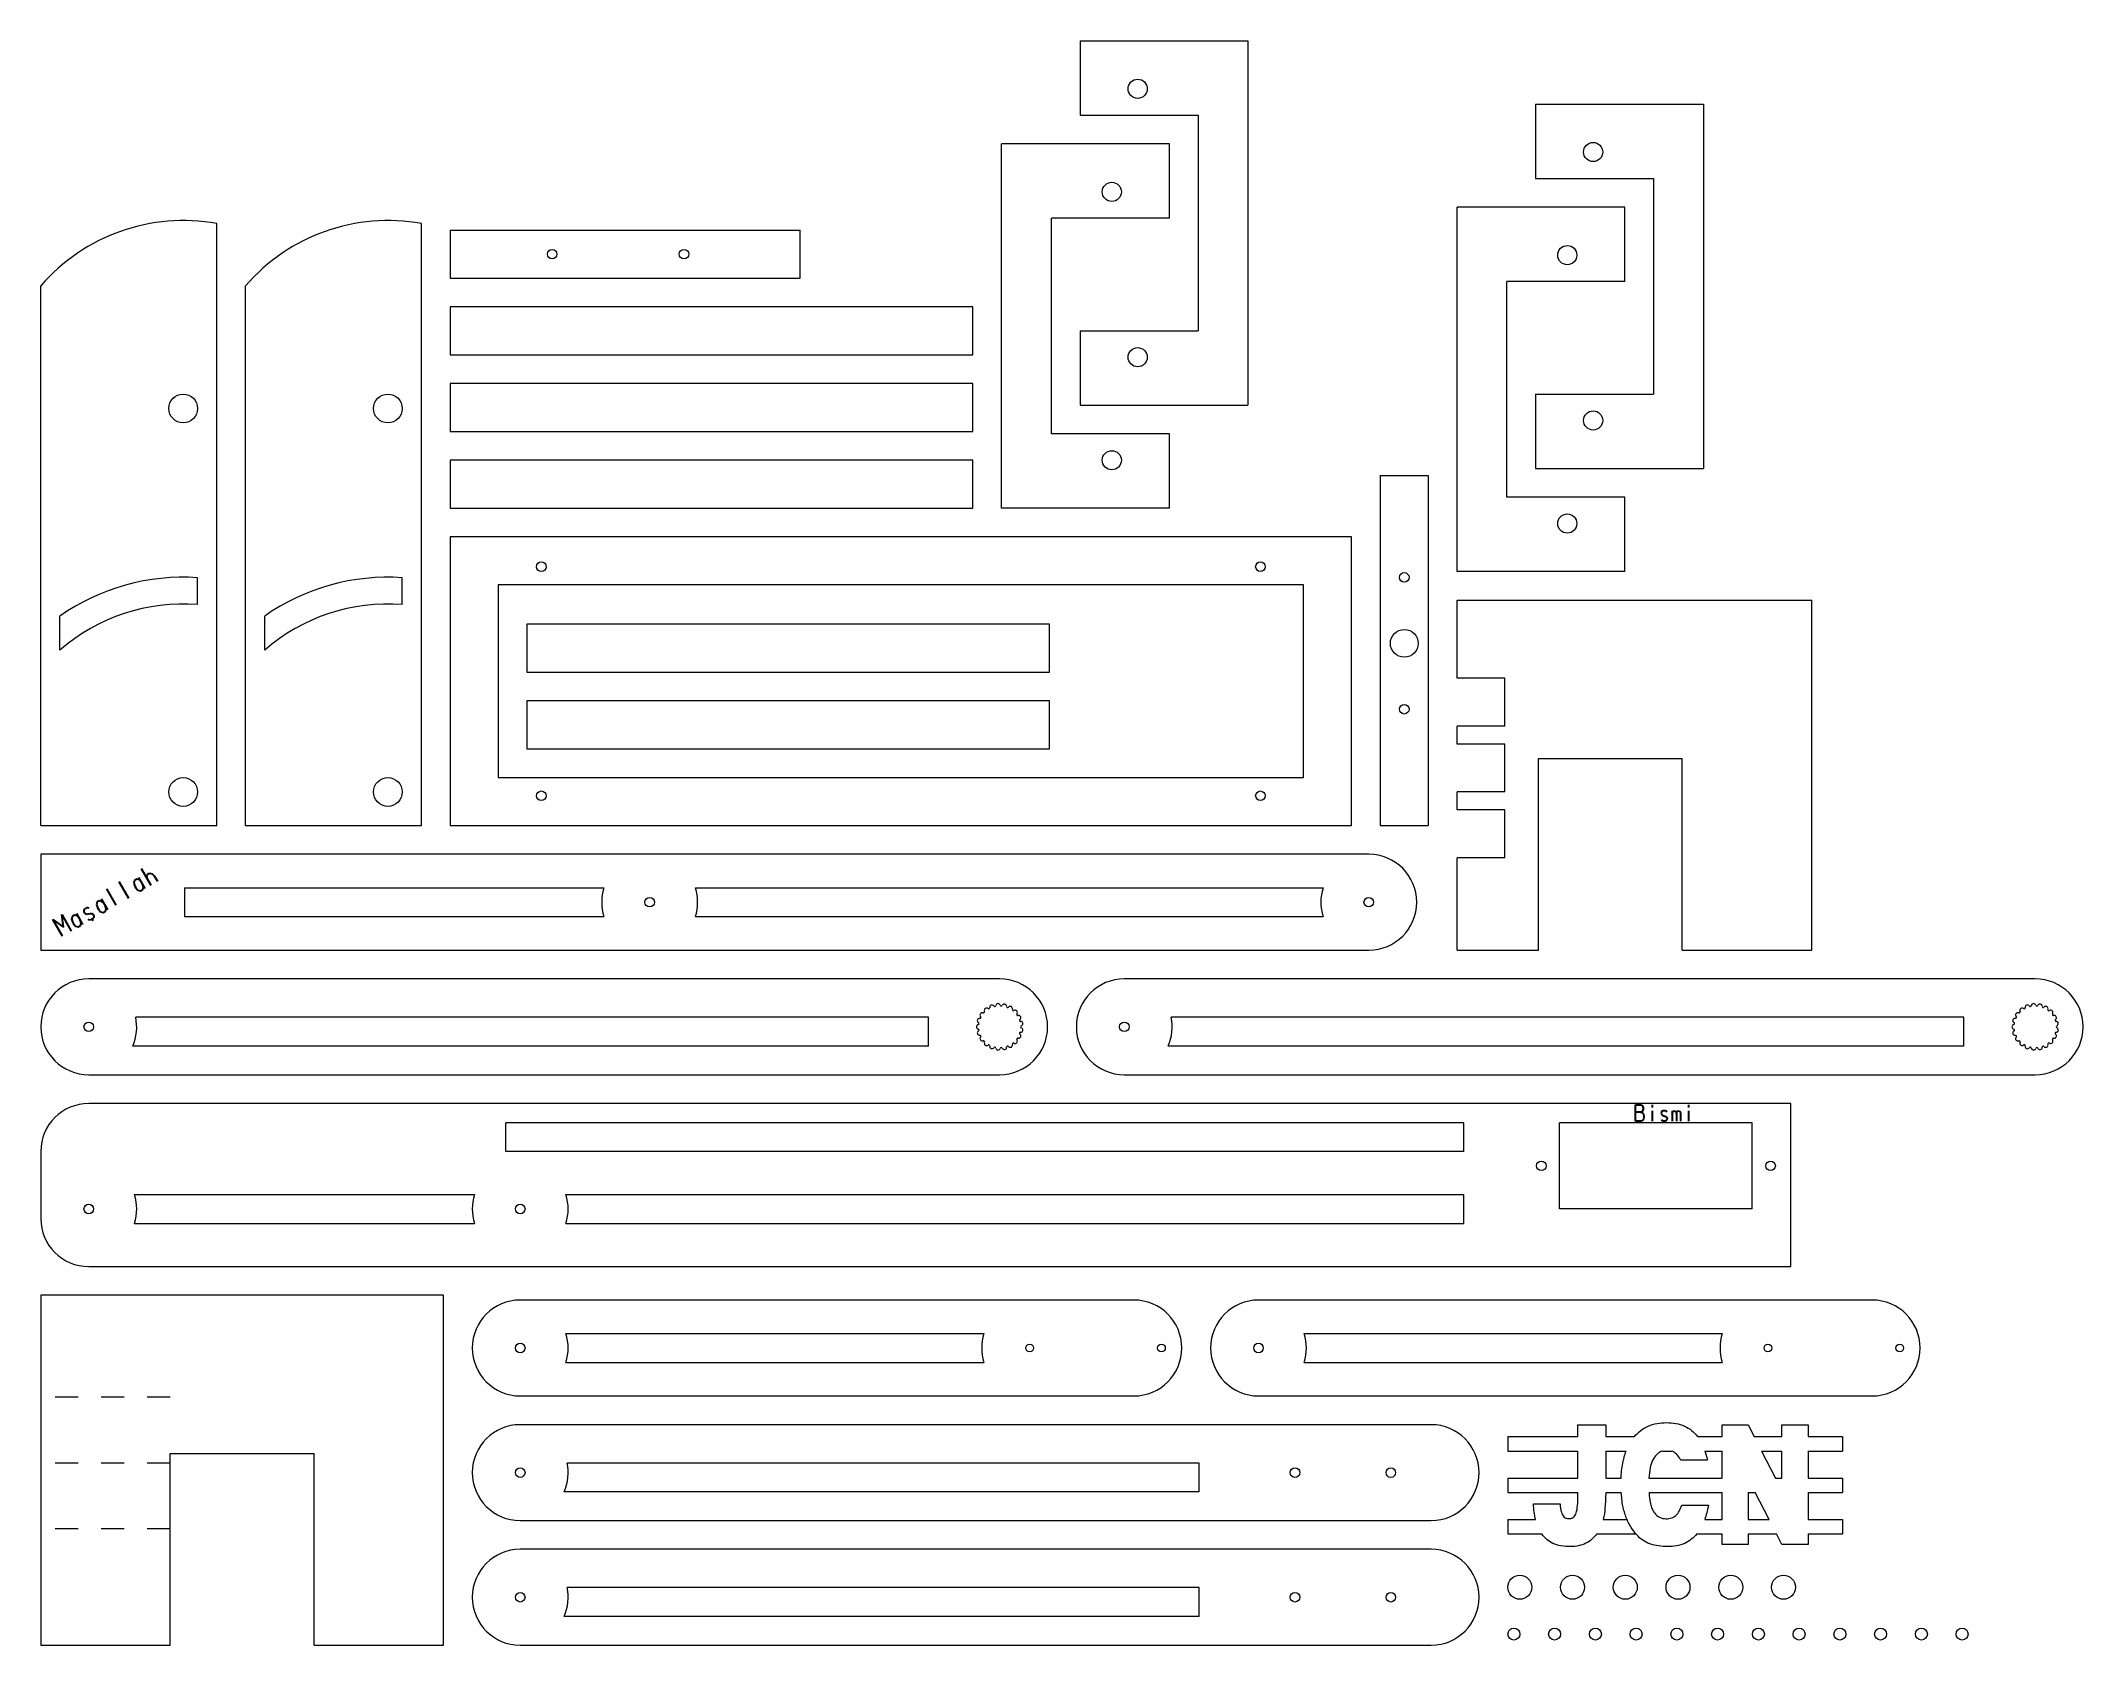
# Model space of a CAD drawing. Header units: inches. Extents: x 107 to 320, y 52 to 219.
import ezdxf

# ---------------------------------------------------------------- set-up
doc = ezdxf.new("R2010")
doc.units = ezdxf.units.IN
doc.linetypes.add('DASHED', pattern=[4.8, 2.4, -2.4])
doc.layers.add('Unnamed [1]', color=5, linetype='Continuous', lineweight=0)

msp = doc.modelspace()

# ---------------------------------------------------------------- linework, layer by layer
at = {"layer": 'Unnamed [1]', "color": 1, "linetype": 'Continuous', "lineweight": 0}
for p, q in [((215.29, 218.91), (232.79, 218.91)), ((215.29, 218.91), (215.29, 211.16)), ((232.79, 218.91), (232.79, 180.91)), ((215.29, 211.16), (227.59, 211.16)), ((227.59, 211.16), (227.59, 188.66)), ((262.79, 212.31), (280.29, 212.31)), ((262.79, 212.31), (262.79, 204.56)), ((280.29, 212.31), (280.29, 174.31)), ((207.09, 170.16), (207.09, 208.16)), ((224.59, 208.16), (207.09, 208.16)), ((224.59, 200.41), (224.59, 208.16)), ((262.79, 204.56), (275.09, 204.56)), ((275.09, 204.56), (275.09, 182.06)), ((224.59, 200.41), (212.29, 200.41)), ((212.29, 177.91), (212.29, 200.41)), ((254.59, 163.56), (254.59, 201.56)), ((272.09, 201.56), (254.59, 201.56)), ((272.09, 193.81), (272.09, 201.56)), ((125.24, 137.06), (125.24, 199.85)), ((146.59, 137.06), (146.59, 199.85)), ((149.59, 199.16), (186.09, 199.16)), ((149.59, 199.16), (149.59, 194.16)), ((186.09, 194.16), (186.09, 199.16)), ((149.59, 194.16), (186.09, 194.16)), ((106.89, 137.06), (106.89, 193.35)), ((128.24, 137.06), (128.24, 193.35)), ((272.09, 193.81), (259.79, 193.81)), ((259.79, 171.31), (259.79, 193.81)), ((204.09, 191.16), (149.59, 191.16)), ((149.59, 191.16), (149.59, 186.16)), ((204.09, 186.16), (204.09, 191.16)), ((215.29, 188.66), (227.59, 188.66)), ((215.29, 188.66), (215.29, 180.91)), ((149.59, 186.16), (204.09, 186.16)), ((149.59, 183.16), (149.59, 178.16)), ((204.09, 183.16), (149.59, 183.16)), ((204.09, 178.16), (204.09, 183.16)), ((262.79, 182.06), (262.79, 174.31)), ((262.79, 182.06), (275.09, 182.06)), ((215.29, 180.91), (232.79, 180.91)), ((149.59, 178.16), (204.09, 178.16)), ((224.59, 177.91), (212.29, 177.91)), ((224.59, 170.16), (224.59, 177.91)), ((149.59, 175.16), (149.59, 170.16)), ((204.09, 175.16), (149.59, 175.16)), ((204.09, 170.16), (204.09, 175.16)), ((246.59, 173.56), (246.59, 137.06)), ((246.59, 173.56), (251.59, 173.56)), ((251.59, 173.56), (251.59, 137.06)), ((262.79, 174.31), (280.29, 174.31)), ((272.09, 171.31), (259.79, 171.31)), ((272.09, 163.56), (272.09, 171.31)), ((149.59, 170.16), (204.09, 170.16)), ((224.59, 170.16), (207.09, 170.16)), ((149.59, 167.16), (149.59, 137.06)), ((243.59, 167.16), (149.59, 167.16)), ((243.59, 137.06), (243.59, 167.16)), ((123.24, 160.1), (123.24, 162.91)), ((144.59, 160.1), (144.59, 162.91)), ((238.59, 162.16), (154.59, 162.16)), ((154.59, 162.16), (154.59, 142.06)), ((238.59, 142.06), (238.59, 162.16)), ((272.09, 163.56), (254.59, 163.56)), ((254.59, 160.56), (291.59, 160.56)), ((254.59, 152.44), (254.59, 160.56)), ((291.59, 124.06), (291.59, 160.56)), ((108.89, 155.36), (108.89, 158.91)), ((130.24, 155.36), (130.24, 158.91)), ((212.09, 158.06), (157.59, 158.06)), ((157.59, 158.06), (157.59, 153.06)), ((212.09, 153.06), (212.09, 158.06)), ((157.59, 153.06), (212.09, 153.06)), ((259.59, 152.44), (254.59, 152.44)), ((259.59, 147.44), (259.59, 152.44)), ((212.09, 150.06), (157.59, 150.06)), ((157.59, 150.06), (157.59, 145.06)), ((212.09, 145.06), (212.09, 150.06)), ((259.59, 147.44), (254.59, 147.44)), ((254.59, 145.56), (254.59, 147.44)), ((157.59, 145.06), (212.09, 145.06)), ((259.59, 145.56), (254.59, 145.56)), ((259.59, 140.56), (259.59, 145.56)), ((263.09, 124.06), (263.09, 144.06)), ((263.09, 144.06), (278.09, 144.06)), ((278.09, 124.06), (278.09, 144.06)), ((154.59, 142.06), (238.59, 142.06)), ((259.59, 140.56), (254.59, 140.56)), ((254.59, 138.69), (254.59, 140.56)), ((259.59, 138.69), (254.59, 138.69)), ((259.59, 133.69), (259.59, 138.69)), ((106.89, 137.06), (125.24, 137.06)), ((128.24, 137.06), (146.59, 137.06)), ((149.59, 137.06), (243.59, 137.06)), ((246.59, 137.06), (251.59, 137.06)), ((245.39, 134.06), (106.89, 134.06)), ((106.89, 134.06), (106.89, 124.06)), ((259.59, 133.69), (254.59, 133.69)), ((254.59, 124.06), (254.59, 133.69)), ((121.89, 130.56), (165.62, 130.56)), ((121.89, 130.56), (121.89, 127.56)), ((175.16, 130.56), (240.62, 130.56)), ((121.89, 127.56), (165.62, 127.56)), ((175.16, 127.56), (240.62, 127.56)), ((106.89, 124.06), (245.39, 124.06)), ((254.59, 124.06), (263.09, 124.06)), ((278.09, 124.06), (291.59, 124.06)), ((206.89, 121.06), (111.89, 121.06)), ((314.89, 121.06), (219.89, 121.06)), ((199.46, 117.06), (116.79, 117.06)), ((199.46, 114.06), (199.46, 117.06)), ((307.46, 117.06), (224.79, 117.06)), ((307.46, 114.06), (307.46, 117.06)), ((199.46, 114.06), (116.48, 114.06)), ((307.46, 114.06), (224.48, 114.06)), ((111.89, 111.06), (206.89, 111.06)), ((219.89, 111.06), (314.89, 111.06)), ((289.39, 108.06), (111.89, 108.06)), ((289.39, 91.06), (289.39, 108.06)), ((255.29, 106.06), (155.39, 106.06)), ((155.39, 103.06), (155.39, 106.06)), ((255.29, 103.06), (255.29, 106.06)), ((285.39, 106.06), (265.29, 106.06)), ((265.29, 97.06), (265.29, 106.06)), ((285.39, 97.06), (285.39, 106.06)), ((106.89, 103.06), (106.89, 96.06)), ((255.29, 103.06), (155.39, 103.06)), ((116.66, 98.56), (152.12, 98.56)), ((161.66, 98.56), (255.29, 98.56)), ((255.29, 95.56), (255.29, 98.56)), ((285.39, 97.06), (265.29, 97.06)), ((116.66, 95.56), (152.12, 95.56)), ((161.66, 95.56), (255.29, 95.56)), ((111.89, 91.06), (289.39, 91.06)), ((106.89, 88.06), (106.89, 51.56)), ((148.89, 88.06), (106.89, 88.06)), ((148.89, 51.56), (148.89, 88.06)), ((220.89, 87.56), (156.89, 87.56)), ((297.89, 87.56), (233.89, 87.56)), ((161.66, 84.06), (205.25, 84.06)), ((238.66, 84.06), (282.25, 84.06)), ((161.66, 81.06), (205.25, 81.06)), ((238.66, 81.06), (282.25, 81.06)), ((156.89, 77.56), (220.89, 77.56)), ((233.89, 77.56), (297.89, 77.56)), ((251.89, 74.56), (156.89, 74.56)), ((267.19, 73.31), (267.19, 74.56)), ((282.24, 74.56), (284.94, 74.56)), ((282.24, 73.31), (282.24, 74.56)), ((284.94, 74.56), (285.58, 73.31)), ((288.47, 74.56), (291.2, 74.56)), ((288.47, 73.31), (288.47, 74.56)), ((291.2, 74.56), (291.2, 73.31)), ((259.89, 73.31), (259.89, 71.81)), ((259.89, 73.31), (267.19, 73.31)), ((270.1, 73.31), (273.09, 73.31)), ((279.67, 73.31), (282.24, 73.31)), ((285.58, 73.31), (288.47, 73.31)), ((291.2, 73.31), (294.78, 73.31)), ((294.78, 73.31), (294.78, 71.81)), ((120.39, 51.56), (120.39, 71.56)), ((120.39, 71.56), (135.39, 71.56)), ((135.39, 51.56), (135.39, 71.56)), ((227.69, 70.56), (161.79, 70.56)), ((227.69, 67.56), (227.69, 70.56)), ((259.89, 71.81), (267.19, 71.81)), ((267.19, 68.99), (267.19, 71.81)), ((270.1, 71.81), (272.23, 71.81)), ((270.1, 71.81), (270.1, 68.99)), ((276.01, 71.81), (276.96, 71.81)), ((277.92, 70.89), (280.72, 70.89)), ((280.44, 71.81), (282.24, 71.81)), ((282.24, 68.99), (282.24, 71.81)), ((286.35, 71.81), (287.79, 68.99)), ((286.35, 71.81), (288.47, 71.81)), ((288.47, 68.99), (288.47, 71.81)), ((291.2, 71.81), (294.78, 71.81)), ((291.2, 71.81), (291.2, 68.99)), ((259.89, 68.99), (259.89, 67.49)), ((259.89, 68.99), (267.19, 68.99)), ((270.1, 68.99), (271.7, 68.99)), ((274.61, 68.99), (282.24, 68.99)), ((287.79, 68.99), (288.47, 68.99)), ((291.2, 68.99), (294.78, 68.99)), ((294.78, 68.99), (294.78, 67.49)), ((227.69, 67.56), (161.48, 67.56)), ((259.89, 67.49), (267.19, 67.49)), ((262.56, 66.29), (265.34, 66.29)), ((267.19, 66.86), (267.19, 67.49)), ((270.1, 67.49), (271.72, 67.49)), ((274.62, 67.49), (282.24, 67.49)), ((278.03, 66.15), (280.81, 66.15)), ((282.24, 64.67), (282.24, 67.49)), ((284.96, 67.49), (285.69, 67.49)), ((284.96, 67.49), (284.96, 64.67)), ((287.14, 64.67), (285.69, 67.49)), ((291.2, 67.49), (294.78, 67.49)), ((291.2, 67.49), (291.2, 64.67)), ((156.89, 64.56), (251.89, 64.56)), ((259.89, 64.67), (259.89, 63.17)), ((259.89, 64.67), (262.79, 64.67)), ((269.85, 64.67), (272.33, 64.67)), ((280.42, 64.67), (282.24, 64.67)), ((284.96, 64.67), (287.14, 64.67)), ((291.2, 64.67), (294.78, 64.67)), ((294.78, 64.67), (294.78, 63.17)), ((259.89, 63.17), (263.44, 63.17)), ((269.17, 63.17), (273.24, 63.17)), ((279.59, 63.17), (282.24, 63.17)), ((282.24, 62.06), (282.24, 63.17)), ((284.96, 62.06), (282.24, 62.06)), ((284.96, 63.17), (284.96, 62.06)), ((284.96, 63.17), (287.9, 63.17)), ((288.47, 62.06), (287.9, 63.17)), ((291.2, 62.06), (288.47, 62.06)), ((291.2, 63.17), (294.78, 63.17)), ((291.2, 63.17), (291.2, 62.06)), ((251.89, 61.56), (156.89, 61.56)), ((227.69, 57.56), (161.79, 57.56)), ((227.69, 54.56), (227.69, 57.56)), ((227.69, 54.56), (161.48, 54.56)), ((106.89, 51.56), (120.39, 51.56)), ((135.39, 51.56), (148.89, 51.56)), ((156.89, 51.56), (251.89, 51.56))]:
    msp.add_line(p, q, dxfattribs=at)
at = {"layer": 'Unnamed [1]', "color": 5, "linetype": 'Continuous', "lineweight": 30}
for p, q in [((117.37, 132.57), (118.37, 130.84)), ((118.03, 131.97), (118.24, 132.1)), ((118.24, 132.1), (118.5, 132.03)), ((113.73, 130.47), (114.73, 128.74)), ((115.03, 131.22), (116.03, 129.49)), ((116.67, 131.34), (116.59, 131.06)), ((116.59, 131.06), (116.69, 130.75)), ((116.89, 131.46), (116.67, 131.34)), ((116.69, 130.75), (116.79, 130.57)), ((116.79, 130.57), (117.02, 130.32)), ((117.17, 131.39), (116.89, 131.46)), ((117.02, 130.32), (117.3, 130.25)), ((117.77, 130.5), (117.12, 131.62)), ((117.39, 131.16), (117.17, 131.39)), ((117.3, 130.25), (117.52, 130.38)), ((117.6, 130.66), (117.5, 130.98)), ((117.52, 130.38), (117.6, 130.66)), ((117.95, 131.71), (118.03, 131.97)), ((118.04, 131.4), (117.95, 131.71)), ((118.5, 132.03), (118.72, 131.8)), ((118.72, 131.8), (119.05, 131.24)), ((111.28, 126.75), (110.63, 127.87)), ((111.37, 128.24), (111.36, 128.09)), ((111.36, 128.09), (111.43, 127.93)), ((111.45, 128.35), (111.37, 128.24)), ((111.43, 127.93), (111.56, 127.84)), ((111.67, 128.47), (111.45, 128.35)), ((111.56, 127.84), (111.69, 127.81)), ((111.8, 128.49), (111.67, 128.47)), ((111.69, 127.81), (112.08, 127.89)), ((111.93, 128.43), (111.8, 128.49)), ((112.08, 127.89), (112.21, 127.87)), ((112.21, 127.87), (112.35, 127.77)), ((112.78, 129.09), (112.7, 128.81)), ((112.7, 128.81), (112.79, 128.5)), ((113, 129.21), (112.78, 129.09)), ((112.79, 128.5), (112.9, 128.32)), ((112.9, 128.32), (113.12, 128.07)), ((113.27, 129.14), (113, 129.21)), ((113.12, 128.07), (113.4, 128)), ((113.88, 128.25), (113.23, 129.37)), ((113.5, 128.91), (113.27, 129.14)), ((113.4, 128), (113.62, 128.13)), ((113.7, 128.41), (113.6, 128.73)), ((113.62, 128.13), (113.7, 128.41)), ((108.16, 127.26), (109.24, 126.44)), ((109.16, 125.53), (108.16, 127.26)), ((109.07, 127.78), (110.07, 126.05)), ((109.24, 126.44), (109.07, 127.78)), ((110.18, 127.59), (110.1, 127.31)), ((110.1, 127.31), (110.19, 127)), ((110.4, 127.71), (110.18, 127.59)), ((110.19, 127), (110.3, 126.82)), ((110.3, 126.82), (110.52, 126.57)), ((110.68, 127.64), (110.4, 127.71)), ((110.52, 126.57), (110.8, 126.5)), ((110.9, 127.41), (110.68, 127.64)), ((110.8, 126.5), (111.02, 126.63)), ((111.1, 126.91), (111, 127.23)), ((111.02, 126.63), (111.1, 126.91)), ((111.97, 127.2), (111.83, 127.28)), ((112.11, 127.23), (111.97, 127.2)), ((112.33, 127.35), (112.11, 127.23)), ((112.18, 127.41), (112.34, 127.15)), ((112.41, 127.46), (112.33, 127.35)), ((112.35, 127.77), (112.42, 127.61)), ((112.42, 127.61), (112.41, 127.46)), ((273.21, 107.91), (273.75, 107.91)), ((273.21, 106.21), (273.21, 107.91)), ((273.75, 107.17), (273.21, 107.17)), ((273.75, 107.91), (273.84, 107.89)), ((273.84, 107.2), (273.75, 107.17)), ((273.75, 107.17), (273.86, 107.13)), ((273.84, 107.89), (273.92, 107.82)), ((273.92, 107.26), (273.84, 107.2)), ((273.86, 107.13), (273.98, 107.05)), ((273.92, 107.82), (273.98, 107.72)), ((273.98, 107.36), (273.92, 107.26)), ((273.98, 107.72), (274.02, 107.6)), ((274.02, 107.47), (273.98, 107.36)), ((273.98, 107.05), (274.05, 106.92)), ((274.02, 107.6), (274.02, 107.47)), ((274.05, 106.92), (274.09, 106.77)), ((274.09, 106.6), (274.05, 106.45)), ((274.09, 106.77), (274.09, 106.6)), ((274.93, 107.91), (274.93, 107.65)), ((274.93, 107.31), (274.93, 106.21)), ((275.91, 107.17), (275.9, 107.02)), ((275.9, 107.02), (275.95, 106.89)), ((275.98, 107.27), (275.91, 107.17)), ((275.95, 106.89), (276.04, 106.82)), ((276.09, 107.31), (275.98, 107.27)), ((276.04, 106.82), (276.36, 106.71)), ((276.3, 107.31), (276.09, 107.31)), ((276.41, 107.27), (276.3, 107.31)), ((276.36, 106.71), (276.45, 106.64)), ((276.48, 107.17), (276.41, 107.27)), ((276.45, 106.64), (276.5, 106.51)), ((276.5, 106.51), (276.48, 106.36)), ((277.02, 107.31), (277.02, 106.21)), ((277.02, 107.02), (277.09, 107.23)), ((277.09, 107.23), (277.25, 107.31)), ((277.25, 107.31), (277.41, 107.23)), ((277.41, 107.23), (277.47, 107.02)), ((277.47, 107.02), (277.53, 107.23)), ((277.47, 107.02), (277.47, 106.21)), ((277.53, 107.23), (277.69, 107.31)), ((277.69, 107.31), (277.85, 107.23)), ((277.85, 107.23), (277.91, 107.02)), ((277.91, 107.02), (277.91, 106.21)), ((278.74, 107.91), (278.74, 107.65)), ((278.74, 107.31), (278.74, 106.21)), ((273.75, 106.21), (273.21, 106.21)), ((273.86, 106.24), (273.75, 106.21)), ((273.98, 106.32), (273.86, 106.24)), ((274.05, 106.45), (273.98, 106.32)), ((275.98, 106.25), (275.91, 106.37)), ((276.1, 106.21), (275.98, 106.25)), ((276.31, 106.21), (276.1, 106.21)), ((276.41, 106.25), (276.31, 106.21)), ((276.48, 106.36), (276.41, 106.25))]:
    msp.add_line(p, q, dxfattribs=at)
at = {"layer": 'Unnamed [1]', "color": 5, "linetype": 'DASHED', "lineweight": 0}
for p, q in [((120.39, 77.44), (106.89, 77.44)), ((120.39, 70.56), (106.89, 70.56)), ((120.39, 63.69), (106.89, 63.69))]:
    msp.add_line(p, q, dxfattribs=at)
at = {"layer": 'Unnamed [1]', "color": 1, "linetype": 'Continuous', "lineweight": 0, "extrusion": (0, 0, -1)}
msp.add_lwpolyline([(-267.19, 74.56), (-270.1, 74.56), (-270.1, 73.31)], dxfattribs=at)
at = {"layer": 'Unnamed [1]', "color": 1, "linetype": 'Continuous', "lineweight": 0}
for centre, radius in [((221.29, 213.91), 1), ((268.79, 207.31), 1), ((218.59, 203.16), 1), ((160.22, 196.66), 0.5), ((173.97, 196.66), 0.5), ((266.09, 196.56), 1), ((221.29, 185.91), 1), ((121.74, 180.56), 1.5), ((143.09, 180.56), 1.5), ((268.79, 179.31), 1), ((218.59, 175.16), 1), ((266.09, 168.56), 1), ((159.09, 164.06), 0.5), ((234.09, 164.06), 0.5), ((249.09, 162.94), 0.5), ((249.09, 156.06), 1.45), ((249.09, 149.19), 0.5), ((121.74, 140.56), 1.5), ((143.09, 140.56), 1.5), ((159.09, 140.16), 0.5), ((234.09, 140.16), 0.5), ((170.39, 129.06), 0.5), ((245.39, 129.06), 0.5), ((111.89, 116.06), 0.5), ((219.89, 116.06), 0.5), ((263.39, 101.56), 0.5), ((287.29, 101.56), 0.5), ((111.89, 97.06), 0.5), ((156.89, 97.06), 0.5), ((156.89, 82.56), 0.5), ((210.02, 82.56), 0.4), ((223.77, 82.56), 0.4), ((233.89, 82.56), 0.5), ((287.02, 82.56), 0.4), ((300.77, 82.56), 0.4), ((156.89, 69.56), 0.5), ((237.69, 69.56), 0.5), ((247.69, 69.56), 0.5), ((261.14, 57.6), 1.25), ((266.64, 57.6), 1.25), ((272.14, 57.6), 1.25), ((277.64, 57.6), 1.25), ((283.14, 57.6), 1.25), ((288.64, 57.6), 1.25), ((156.89, 56.56), 0.5), ((237.69, 56.56), 0.5), ((247.69, 56.56), 0.5), ((260.52, 52.72), 0.625), ((264.77, 52.72), 0.625), ((269.02, 52.72), 0.625), ((273.27, 52.72), 0.625), ((277.52, 52.72), 0.625), ((281.77, 52.72), 0.625), ((286.02, 52.72), 0.625), ((290.27, 52.72), 0.625), ((294.52, 52.72), 0.625), ((298.77, 52.72), 0.625), ((303.02, 52.72), 0.625), ((307.27, 52.72), 0.625)]:
    msp.add_circle(centre, radius, dxfattribs=at)
for centre, radius, start, end in [((121.74, 180.56), 19.6, 79.7134, 139.2543), ((143.09, 180.56), 19.6, 79.7134, 139.2543), ((121.74, 140.56), 22.4, 86.1604, 125.0035), ((143.09, 140.56), 22.4, 86.1604, 125.0035), ((121.74, 140.56), 19.6, 85.6108, 130.9632), ((143.09, 140.56), 19.6, 85.6108, 130.9632), ((245.39, 129.06), 5, 270, 90), ((170.39, 129.06), 5, 162.5424, 197.4576), ((170.39, 129.06), 5, 342.5424, 17.4576), ((245.39, 129.06), 5, 162.5424, 197.4576), ((111.89, 116.06), 5, 90, 270), ((206.89, 116.06), 5, 270, 90), ((219.89, 116.06), 5, 90, 270), ((314.89, 116.06), 5, 270, 90), ((205.08, 117.29), 0.24, 145.7143, 223.1261), ((205.08, 117.29), 0.24, 68.3024, 145.7143), ((205.21, 117.62), 0.11, 248.3024, 25.9833), ((205.53, 117.77), 0.24, 128.5714, 205.9833), ((205.53, 117.77), 0.24, 51.1596, 128.5714), ((205.75, 118.05), 0.11, 231.1596, 8.8404), ((206.09, 118.1), 0.24, 111.4286, 188.8404), ((206.09, 118.1), 0.24, 34.0167, 111.4286), ((206.38, 118.3), 0.11, 214.0167, 351.6976), ((206.73, 118.24), 0.24, 94.2857, 171.6976), ((206.73, 118.24), 0.24, 16.8739, 94.2857), ((207.06, 118.35), 0.11, 196.8739, 334.5547), ((207.38, 118.2), 0.24, 77.1429, 154.5547), ((207.38, 118.2), 0.24, 359.731, 77.1429), ((207.73, 118.19), 0.11, 179.731, 317.4119), ((207.99, 117.96), 0.24, 60, 137.4119), ((207.99, 117.96), 0.24, 342.5881, 60), ((208.32, 117.85), 0.11, 162.5881, 300.269), ((208.5, 117.55), 0.24, 42.8571, 120.269), ((208.5, 117.55), 0.24, 325.4453, 42.8571), ((208.79, 117.35), 0.11, 145.4453, 283.1261), ((208.87, 117.01), 0.24, 25.7143, 103.1261), ((313.08, 117.29), 0.24, 145.7143, 223.1261), ((313.08, 117.29), 0.24, 68.3024, 145.7143), ((313.21, 117.62), 0.11, 248.3024, 25.9833), ((313.53, 117.77), 0.24, 128.5714, 205.9833), ((313.53, 117.77), 0.24, 51.1596, 128.5714), ((313.75, 118.05), 0.11, 231.1596, 8.8404), ((314.09, 118.1), 0.24, 111.4286, 188.8404), ((314.09, 118.1), 0.24, 34.0167, 111.4286), ((314.38, 118.3), 0.11, 214.0167, 351.6976), ((314.73, 118.24), 0.24, 94.2857, 171.6976), ((314.73, 118.24), 0.24, 16.8739, 94.2857), ((315.06, 118.35), 0.11, 196.8739, 334.5547), ((315.38, 118.2), 0.24, 77.1429, 154.5547), ((315.38, 118.2), 0.24, 359.731, 77.1429), ((315.73, 118.19), 0.11, 179.731, 317.4119), ((315.99, 117.96), 0.24, 60, 137.4119), ((315.99, 117.96), 0.24, 342.5881, 60), ((316.32, 117.85), 0.11, 162.5881, 300.269), ((316.5, 117.55), 0.24, 42.8571, 120.269), ((316.5, 117.55), 0.24, 325.4453, 42.8571), ((316.79, 117.35), 0.11, 145.4453, 283.1261), ((316.87, 117.01), 0.24, 25.7143, 103.1261), ((111.89, 116.06), 5, 336.4218, 11.537), ((204.7, 116.06), 0.24, 102.5881, 180), ((204.7, 116.06), 0.24, 180, 257.4119), ((204.8, 116.71), 0.24, 162.8571, 240.269), ((204.8, 115.42), 0.24, 119.731, 197.1429), ((204.8, 116.71), 0.24, 85.4453, 162.8571), ((204.8, 115.42), 0.24, 197.1429, 274.5547), ((204.63, 116.4), 0.11, 282.5881, 60.269), ((204.63, 115.72), 0.11, 299.731, 77.4119), ((204.83, 117.06), 0.11, 265.4453, 43.1261), ((204.83, 115.07), 0.11, 316.8739, 94.5547), ((209.08, 116.74), 0.11, 128.3024, 265.9833), ((209.08, 115.39), 0.11, 94.0167, 231.6976), ((208.87, 117.01), 0.24, 308.3024, 25.7143), ((208.87, 115.11), 0.24, 334.2857, 51.6976), ((209.06, 116.39), 0.24, 8.5714, 85.9833), ((209.19, 116.06), 0.11, 111.1596, 248.8404), ((209.06, 115.73), 0.24, 274.0167, 351.4286), ((209.06, 116.39), 0.24, 291.1596, 8.5714), ((209.06, 115.73), 0.24, 351.4286, 68.8404), ((219.89, 116.06), 5, 336.4218, 11.537), ((312.7, 116.06), 0.24, 102.5881, 180), ((312.7, 116.06), 0.24, 180, 257.4119), ((312.8, 116.71), 0.24, 162.8571, 240.269), ((312.8, 115.42), 0.24, 119.731, 197.1429), ((312.8, 116.71), 0.24, 85.4453, 162.8571), ((312.8, 115.42), 0.24, 197.1429, 274.5547), ((312.63, 116.4), 0.11, 282.5881, 60.269), ((312.63, 115.72), 0.11, 299.731, 77.4119), ((312.83, 117.06), 0.11, 265.4453, 43.1261), ((312.83, 115.07), 0.11, 316.8739, 94.5547), ((317.08, 116.74), 0.11, 128.3024, 265.9833), ((317.08, 115.39), 0.11, 94.0167, 231.6976), ((316.87, 117.01), 0.24, 308.3024, 25.7143), ((316.87, 115.11), 0.24, 334.2857, 51.6976), ((317.06, 116.39), 0.24, 8.5714, 85.9833), ((317.19, 116.06), 0.11, 111.1596, 248.8404), ((317.06, 115.73), 0.24, 274.0167, 351.4286), ((317.06, 116.39), 0.24, 291.1596, 8.5714), ((317.06, 115.73), 0.24, 351.4286, 68.8404), ((205.08, 114.83), 0.24, 136.8739, 214.2857), ((205.08, 114.83), 0.24, 214.2857, 291.6976), ((205.21, 114.5), 0.11, 334.0167, 111.6976), ((205.53, 114.35), 0.24, 154.0167, 231.4286), ((205.53, 114.35), 0.24, 231.4286, 308.8404), ((205.75, 114.08), 0.11, 351.1596, 128.8404), ((206.09, 114.02), 0.24, 171.1596, 248.5714), ((206.09, 114.02), 0.24, 248.5714, 325.9833), ((206.38, 113.83), 0.11, 8.3024, 145.9833), ((206.73, 113.88), 0.24, 188.3024, 265.7143), ((206.73, 113.88), 0.24, 265.7143, 343.1261), ((207.06, 113.78), 0.11, 25.4453, 163.1261), ((207.38, 113.93), 0.24, 205.4453, 282.8571), ((207.38, 113.93), 0.24, 282.8571, 0.269), ((207.73, 113.93), 0.11, 42.5881, 180.269), ((207.99, 114.16), 0.24, 222.5881, 300), ((207.99, 114.16), 0.24, 300, 17.4119), ((208.32, 114.27), 0.11, 59.731, 197.4119), ((208.5, 114.57), 0.24, 239.731, 317.1429), ((208.5, 114.57), 0.24, 317.1429, 34.5547), ((208.79, 114.77), 0.11, 76.8739, 214.5547), ((208.87, 115.11), 0.24, 256.8739, 334.2857), ((313.08, 114.83), 0.24, 136.8739, 214.2857), ((313.08, 114.83), 0.24, 214.2857, 291.6976), ((313.21, 114.5), 0.11, 334.0167, 111.6976), ((313.53, 114.35), 0.24, 154.0167, 231.4286), ((313.53, 114.35), 0.24, 231.4286, 308.8404), ((313.75, 114.08), 0.11, 351.1596, 128.8404), ((314.09, 114.02), 0.24, 171.1596, 248.5714), ((314.09, 114.02), 0.24, 248.5714, 325.9833), ((314.38, 113.83), 0.11, 8.3024, 145.9833), ((314.73, 113.88), 0.24, 188.3024, 265.7143), ((314.73, 113.88), 0.24, 265.7143, 343.1261), ((315.06, 113.78), 0.11, 25.4453, 163.1261), ((315.38, 113.93), 0.24, 205.4453, 282.8571), ((315.38, 113.93), 0.24, 282.8571, 0.269), ((315.73, 113.93), 0.11, 42.5881, 180.269), ((315.99, 114.16), 0.24, 222.5881, 300), ((315.99, 114.16), 0.24, 300, 17.4119), ((316.32, 114.27), 0.11, 59.731, 197.4119), ((316.5, 114.57), 0.24, 239.731, 317.1429), ((316.5, 114.57), 0.24, 317.1429, 34.5547), ((316.79, 114.77), 0.11, 76.8739, 214.5547), ((316.87, 115.11), 0.24, 256.8739, 334.2857), ((111.89, 103.06), 5, 90, 180), ((111.89, 97.06), 5, 342.5424, 17.4576), ((156.89, 97.06), 5, 162.5424, 197.4576), ((156.89, 97.06), 5, 342.5424, 17.4576), ((111.89, 96.06), 5, 180, 270), ((156.89, 82.56), 5, 90, 270), ((220.89, 82.56), 5, 270, 90), ((233.89, 82.56), 5, 90, 270), ((297.89, 82.56), 5, 270, 90), ((156.89, 82.56), 5, 342.5424, 17.4576), ((210.02, 82.56), 5, 162.5424, 197.4576), ((233.89, 82.56), 5, 342.5424, 17.4576), ((287.02, 82.56), 5, 162.5424, 197.4576), ((156.89, 69.56), 5, 90, 270), ((251.89, 69.56), 5, 270, 90), ((156.89, 69.56), 5, 336.4218, 11.537), ((156.89, 56.56), 5, 90, 270), ((251.89, 56.56), 5, 270, 90), ((156.89, 56.56), 5, 336.4218, 11.537)]:
    msp.add_arc(centre, radius, start, end, dxfattribs=at)
for points, knots in [([(273.09, 73.31), (273.28, 73.55), (273.51, 73.76), (273.99, 74.13), (274.25, 74.29), (275.13, 74.67), (275.78, 74.77), (276.43, 74.77)], [0, 0, 0, 0, 0.245094, 0.245094, 0.484771, 0.484771, 1, 1, 1, 1]), ([(276.43, 74.77), (277.08, 74.77), (277.74, 74.68), (278.59, 74.29), (278.84, 74.14), (279.29, 73.76), (279.49, 73.55), (279.67, 73.31)], [0, 0, 0, 0, 0.527281, 0.527281, 0.761492, 0.761492, 1, 1, 1, 1]), ([(271.7, 68.99), (271.73, 69.5), (271.78, 70.01), (271.95, 70.95), (272.07, 71.39), (272.23, 71.81)], [0, 0, 0, 0, 0.531077, 0.531077, 1, 1, 1, 1]), ([(274.99, 70.83), (274.87, 70.58), (274.79, 70.32), (274.66, 69.7), (274.63, 69.35), (274.61, 68.99)], [0, 0, 0, 0, 0.433309, 0.433309, 1, 1, 1, 1]), ([(276.01, 71.81), (275.79, 71.74), (275.6, 71.62), (275.25, 71.28), (275.11, 71.06), (274.99, 70.83)], [0, 0, 0, 0, 0.465218, 0.465218, 1, 1, 1, 1]), ([(277.88, 70.96), (277.77, 71.16), (277.64, 71.34), (277.32, 71.63), (277.15, 71.74), (276.96, 71.81)], [0, 0, 0, 0, 0.525047, 0.525047, 1, 1, 1, 1]), ([(277.92, 70.89), (277.91, 70.9), (277.91, 70.91), (277.89, 70.94), (277.89, 70.95), (277.88, 70.96)], [0, 0, 0, 0, 0.514034, 0.514034, 1, 1, 1, 1]), ([(280.44, 71.81), (280.5, 71.66), (280.54, 71.51), (280.64, 71.21), (280.68, 71.05), (280.72, 70.89)], [0, 0, 0, 0, 0.486646, 0.486646, 1, 1, 1, 1]), ([(262.79, 64.67), (262.72, 64.92), (262.68, 65.18), (262.6, 65.72), (262.57, 66), (262.56, 66.29)], [0, 0, 0, 0, 0.475899, 0.475899, 1, 1, 1, 1]), ([(265.34, 66.29), (265.35, 66.12), (265.37, 65.96), (265.41, 65.67), (265.44, 65.55), (265.54, 65.24), (265.64, 65.06), (265.78, 64.92)], [0, 0, 0, 0, 0.337852, 0.337852, 0.585929, 0.585929, 1, 1, 1, 1]), ([(266.25, 64.76), (266.4, 64.76), (266.55, 64.79), (266.81, 64.96), (266.9, 65.09), (267.01, 65.33), (267.04, 65.42), (267.1, 65.64), (267.12, 65.76), (267.18, 66.21), (267.19, 66.53), (267.19, 66.86)], [0, 0, 0, 0, 0.174978, 0.174978, 0.35942, 0.35942, 0.475783, 0.475783, 0.620047, 0.620047, 1, 1, 1, 1]), ([(270.1, 67.49), (270.09, 66.95), (270.07, 66.42), (269.99, 65.48), (269.94, 65.07), (269.85, 64.67)], [0, 0, 0, 0, 0.565472, 0.565472, 1, 1, 1, 1]), ([(276.56, 61.85), (275.93, 61.85), (275.29, 61.92), (274.44, 62.23), (274.19, 62.35), (273.73, 62.66), (273.52, 62.86), (273.11, 63.31), (272.92, 63.57), (272.66, 64), (272.57, 64.16), (272.4, 64.5), (272.32, 64.67), (272.09, 65.25), (271.98, 65.65), (271.8, 66.54), (271.75, 67.01), (271.72, 67.49)], [0, 0, 0, 0, 0.227679, 0.227679, 0.325589, 0.325589, 0.427504, 0.427504, 0.543585, 0.543585, 0.60831, 0.60831, 0.677745, 0.677745, 0.828988, 0.828988, 1, 1, 1, 1]), ([(274.62, 67.49), (274.63, 67.25), (274.66, 67), (274.72, 66.56), (274.75, 66.36), (274.85, 66.01), (274.9, 65.85), (275.03, 65.58), (275.1, 65.46), (275.32, 65.16), (275.5, 65), (275.92, 64.79), (276.16, 64.75), (276.4, 64.75)], [0, 0, 0, 0, 0.198817, 0.198817, 0.364886, 0.364886, 0.500601, 0.500601, 0.611539, 0.611539, 0.805746, 0.805746, 1, 1, 1, 1]), ([(276.4, 64.75), (276.59, 64.75), (276.78, 64.77), (277.14, 64.89), (277.29, 64.98), (277.56, 65.23), (277.67, 65.38), (277.87, 65.74), (277.96, 65.94), (278.03, 66.15)], [0, 0, 0, 0, 0.248414, 0.248414, 0.476069, 0.476069, 0.716784, 0.716784, 1, 1, 1, 1]), ([(280.81, 66.15), (280.76, 65.89), (280.71, 65.63), (280.57, 65.13), (280.5, 64.9), (280.42, 64.67)], [0, 0, 0, 0, 0.520358, 0.520358, 1, 1, 1, 1]), ([(265.78, 64.92), (265.84, 64.86), (265.91, 64.82), (266.07, 64.77), (266.16, 64.76), (266.25, 64.76)], [0, 0, 0, 0, 0.463163, 0.463163, 1, 1, 1, 1]), ([(266.47, 61.85), (266.12, 61.85), (265.77, 61.87), (265.14, 61.98), (264.85, 62.06), (264.12, 62.39), (263.74, 62.75), (263.44, 63.17)], [0, 0, 0, 0, 0.30243, 0.30243, 0.555006, 0.555006, 1, 1, 1, 1]), ([(269.17, 63.17), (269.02, 62.97), (268.85, 62.78), (268.47, 62.45), (268.26, 62.3), (267.55, 61.95), (267.01, 61.85), (266.47, 61.85)], [0, 0, 0, 0, 0.239678, 0.239678, 0.482056, 0.482056, 1, 1, 1, 1]), ([(279.59, 63.17), (279.25, 62.75), (278.83, 62.4), (277.79, 61.93), (277.18, 61.85), (276.56, 61.85)], [0, 0, 0, 0, 0.468913, 0.468913, 1, 1, 1, 1])]:
    msp.add_open_spline(points, degree=3, knots=knots, dxfattribs=at)

doc.saveas('drawing.dxf')
